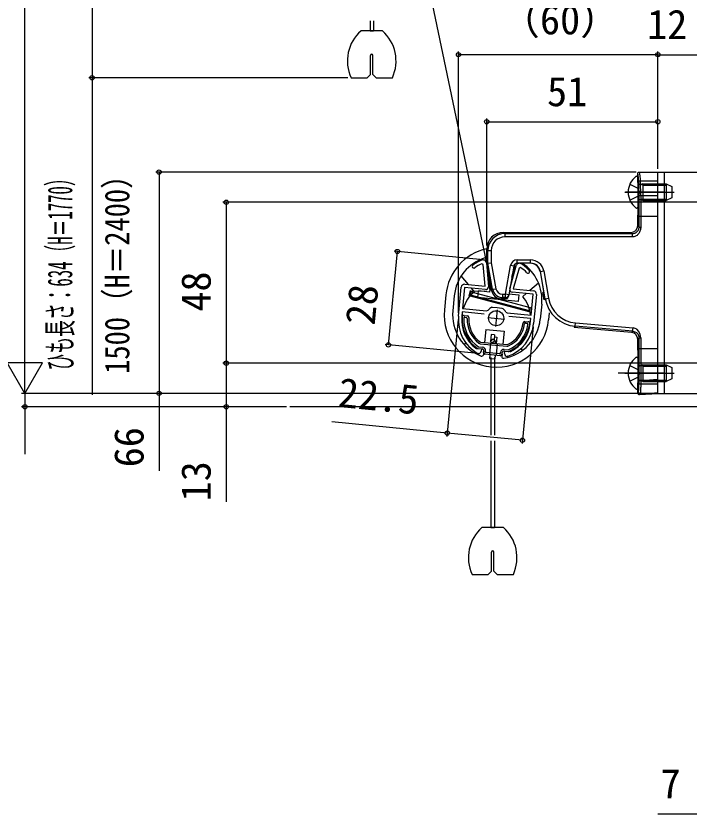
# Model space of a CAD drawing. Units: millimetres, scale not verified. Extents: x -525 to 525, y -783 to 778.
# Drawn here: x -285.3 to -84.7, y 49.7 to 287.7 of the extents above; entities that cross this region are included whole.
import ezdxf
from ezdxf.enums import TextEntityAlignment as Align

# ---------------------------------------------------------------- set-up
doc = ezdxf.new("R2010")
doc.units = ezdxf.units.MM
doc.header["$LTSCALE"] = 4
for name, color, linetype in [('0-2_YKK_11', 7, 'Continuous'), ('0-4_YKK_12', 2, 'Continuous'), ('0-5_YKK_13', 4, 'Continuous'), ('0-6_YKK_D', 6, 'Continuous')]:
    doc.layers.add(name, color=color, linetype=linetype)
doc.styles.add('ＭＳ ゴシック', font='')
doc.styles.get('ＭＳ ゴシック').set_extended_font_data('MS Gothic')

msp = doc.modelspace()

# ---------------------------------------------------------------- linework, layer by layer
at = {"layer": '0-2_YKK_11'}
for p, q in [((-145.056, 214.07), (-144.495, 206.949)), ((-138.1, 206.333), (-136.191, 213.216)), ((-153.42, 198.125), (-152.586, 206.784)), ((-130.19, 204.628), (-131.023, 195.968)), ((-141.934, 200.032), (-142.413, 195.055)), ((-144.662, 197.784), (-139.685, 197.304))]:
    msp.add_line(p, q, dxfattribs=at)
for points in [[(-146.208, 214.98), (-146.073, 214.998), (-145.957, 214.987)], [(-151.495, 207.684), (-145.511, 207.108), (-146.018, 213.553), (-146.439, 213.803)], [(-134.885, 212.691), (-135.345, 212.525), (-137.073, 206.295), (-131.089, 205.719)], [(-135.132, 213.945), (-135.016, 213.933), (-134.887, 213.89)], [(-145.369, 206.09), (-151.591, 206.689), (-152.194, 200.418), (-145.025, 199.727), (-144.587, 199.912)], [(-139.353, 199.408), (-138.958, 199.143), (-131.789, 198.453), (-131.185, 204.724), (-137.406, 205.323)], [(-143.52, 200.803), (-143.234, 200.861), (-141.867, 200.729), (-140.5, 200.598), (-140.231, 200.486)], [(-145.749, 198.792), (-152.29, 199.422), (-152.424, 198.029)], [(-132.019, 196.064), (-131.885, 197.457), (-138.426, 198.087)], [(-148.287, 188.633), (-148.135, 188.574), (-146.568, 188.423), (-146.635, 187.726)], [(-147.508, 187.007), (-147.584, 187.014), (-147.705, 187.053)], [(-139.667, 187.055), (-139.6, 187.752), (-138.033, 187.601), (-137.873, 187.63)], [(-138.746, 186.19), (-138.872, 186.175), (-138.948, 186.182)]]:
    msp.add_lwpolyline(points, dxfattribs=at)
for centre, radius, start, end in [((-141.65, 203.019), 12.8, 110.86283, 125.66927), ((-146.053, 213.991), 1, 4.50001, 84.49999), ((-148.822, 213.011), 0.5, 125.66927, 305.66929), ((-141.65, 203.019), 11.8, 113.94529, 125.66926), ((-135.228, 212.949), 1, 84.50001, 164.49999), ((-141.644, 203.018), 12.8, 43.33073, 58.13717), ((-141.644, 203.018), 11.8, 43.33074, 55.05471), ((-132.696, 211.459), 0.5, 223.33071, 43.33073), ((-151.591, 206.689), 1, 84.50001, 174.49999), ((-145.293, 206.886), 0.8, 264.50003, 4.50001), ((-137.33, 206.119), 0.8, 164.49999, 264.49997), ((-131.185, 204.724), 1, 354.50001, 84.49999), ((-141.855, 197.724), 3.5, 118.40126, 141.30433), ((-142.452, 197.782), 3.5, 27.69567, 50.59874), ((-141.973, 197.022), 11.5, 174.50001, 240.10425), ((-141.973, 197.022), 10.5, 174.5, 233.03302), ((-142.471, 197.07), 11.5, 288.89575, 354.49999), ((-142.471, 197.07), 10.5, 295.96698, 354.5), ((-147.432, 187.803), 0.8, 264.50001, 354.49999), ((-138.871, 186.979), 0.8, 174.50001, 264.49999)]:
    msp.add_arc(centre, radius, start, end, dxfattribs=at)
at = {"layer": '0-4_YKK_12'}
msp.add_line((100, 171.149), (-203.714, 171.149), dxfattribs=at)
at = {"layer": '0-5_YKK_13'}
for p, q in [((-175.7, 360.65), (-145.057, 213.932)), ((-179.781, 286.2), (-179.781, 283.279)), ((-178.781, 286.2), (-178.781, 283.279)), ((-176.094, 283.279), (-182.468, 283.279)), ((-179.781, 283.279), (-178.781, 283.279)), ((-179.631, 270.279), (-179.631, 275.929)), ((-178.931, 270.279), (-178.931, 275.929)), ((-185.44, 269.279), (-180.631, 269.279)), ((-180.631, 269.279), (-179.631, 270.279)), ((-178.931, 270.279), (-177.931, 269.279)), ((-177.931, 269.279), (-173.122, 269.279)), ((-100, 238.399), (-100, 240.649)), ((-99.499, 241.149), (-94, 241.149)), ((-94, 234.149), (-94, 241.149)), ((-94, 175.149), (-94, 241.149)), ((-94, 241.149), (-74, 241.149)), ((-92, 175.149), (-92, 241.149)), ((-100.455, 239.899), (-100.356, 239.899)), ((-94, 238.399), (-100, 238.399)), ((-99.856, 230.899), (-99.856, 239.399)), ((-102.367, 237.499), (-99.951, 236.294)), ((-99.342, 235.149), (-99.951, 236.294)), ((-99.832, 230.649), (-99.832, 235.649)), ((-98.456, 237.216), (-99.379, 237.41)), ((-98.456, 237.649), (-99.051, 237.433)), ((-98.456, 237.649), (-98.456, 232.649)), ((-98.456, 237.649), (-92.456, 237.649)), ((-98.456, 237.216), (-92.456, 237.216)), ((-94, 237.649), (-92, 237.649)), ((-94, 237.399), (-92, 237.399)), ((-92.456, 237.649), (-91.556, 237.649)), ((-92.456, 237.216), (-91.556, 237.216)), ((-91.556, 237.649), (-89.856, 236.849)), ((-91.556, 237.649), (-91.556, 232.649)), ((-89.856, 236.849), (-89.856, 233.449)), ((-103.856, 235.149), (-89.156, 235.149)), ((-92, 235.149), (-103.623, 235.149)), ((-102.367, 232.799), (-99.951, 234.004)), ((-99.342, 235.149), (-99.951, 234.004)), ((-99.601, 234.149), (-99.101, 234.149)), ((-99.601, 224.746), (-99.601, 234.149)), ((-99.101, 234.149), (-99.101, 224.746)), ((-99.101, 234.149), (-94, 234.149)), ((-94, 179.34), (-94, 234.149)), ((-89.856, 233.449), (-91.556, 232.649)), ((-98.456, 233.082), (-99.379, 232.889)), ((-98.456, 232.649), (-99.051, 232.866)), ((-98.456, 233.082), (-92.456, 233.082)), ((-98.456, 232.649), (-92.456, 232.649)), ((-94, 232.899), (-92, 232.899)), ((-94, 232.649), (-92, 232.649)), ((-92.456, 233.082), (-91.556, 233.082)), ((-92.456, 232.649), (-91.556, 232.649)), ((-100.455, 230.399), (-100.356, 230.399)), ((-100, 225.149), (-100, 227.899)), ((-94, 227.899), (-100, 227.899)), ((-100, 225.146), (-99.601, 224.746)), ((-140.009, 223.149), (-139.639, 222.779)), ((-140, 223.149), (-102, 223.149)), ((-139.639, 222.779), (-101.626, 222.779)), ((-139.639, 222.779), (-139.639, 221.781)), ((-101.626, 221.781), (-139.639, 221.781)), ((-101.626, 222.779), (-101.996, 223.149)), ((-144.629, 217.788), (-145, 218.159)), ((-144.629, 217.788), (-143.631, 217.788)), ((-143.631, 217.788), (-143.631, 214.069)), ((-135.923, 214.949), (-131.95, 214.949)), ((-131.95, 213.949), (-131.95, 214.949)), ((-144.629, 213.982), (-145, 213.949)), ((-144.629, 213.982), (-143.631, 214.069)), ((-143.631, 214.069), (-142.273, 206.368)), ((-139.405, 204.718), (-137.892, 213.297)), ((-136.908, 213.123), (-138.42, 204.545)), ((-136.908, 213.123), (-137.892, 213.297)), ((-137.488, 209.828), (-136.376, 213.841)), ((-150.45, 207.583), (-152.604, 210.197)), ((-144.096, 206.269), (-144.46, 210.888)), ((-129.101, 211.469), (-128.057, 205.552)), ((-128.986, 211.469), (-129.101, 211.469)), ((-128.986, 211.469), (-128.003, 211.643)), ((-127.556, 203.359), (-128.986, 211.47)), ((-128.003, 211.643), (-126.573, 203.532)), ((-129.52, 207.975), (-132.134, 205.82)), ((-150.266, 204.223), (-149.841, 205.807)), ((-149.841, 205.657), (-145.588, 205.76)), ((-148.694, 205.453), (-149.55, 206.492)), ((-144.183, 205.373), (-147.418, 205.684)), ((-144.096, 206.269), (-144.183, 205.373)), ((-143.567, 205.824), (-143.256, 206.195)), ((-143.256, 206.195), (-142.273, 206.368)), ((-140.307, 204.718), (-139.405, 204.718)), ((-140.307, 204.718), (-140.307, 203.72)), ((-138.42, 204.545), (-139.405, 204.718)), ((-139.405, 203.72), (-139.405, 204.718)), ((-133.226, 204.92), (-134.265, 204.064)), ((-157.175, 204.514), (-157.606, 200.035)), ((-154.686, 204.274), (-155.118, 199.795)), ((-132.377, 199.429), (-150.266, 204.223)), ((-140.307, 203.72), (-140.618, 203.349)), ((-139.47, 203.349), (-140.614, 203.349)), ((-139.405, 203.72), (-140.307, 203.72)), ((-139.47, 203.349), (-139.405, 203.72)), ((-138.42, 204.545), (-138.485, 204.176)), ((-127.872, 203.014), (-127.556, 203.359)), ((-127.556, 203.359), (-126.573, 203.532)), ((-128.607, 201.763), (-129.038, 197.284)), ((-151.738, 198.367), (-150.743, 198.271)), ((-151.48, 197.84), (-151.081, 197.801)), ((-126.341, 199.21), (-126.55, 197.044)), ((-133.623, 196.623), (-132.628, 196.527)), ((-133.381, 196.097), (-132.982, 196.059)), ((-118.509, 196.143), (-101.365, 194.643)), ((-145.256, 194.224), (-145.63, 190.342)), ((-145.256, 194.224), (-139.781, 193.697)), ((-139.781, 193.697), (-140.155, 189.815)), ((-118.596, 195.149), (-118.912, 194.804)), ((-101.826, 193.309), (-118.898, 194.803)), ((-101.822, 193.309), (-101.452, 193.649)), ((-150.083, 191.024), (-150.402, 190.761)), ((-146.864, 190.461), (-138.921, 189.696)), ((-143.676, 192.696), (-143.867, 190.705)), ((-143.096, 191.341), (-143.867, 190.705)), ((-143.39, 190.126), (-143.867, 190.705)), ((-142.68, 192.6), (-143.676, 192.696)), ((-142.619, 190.762), (-143.39, 190.126)), ((-142.619, 190.762), (-143.096, 191.341)), ((-142.68, 192.6), (-142.832, 191.022)), ((-142.327, 190.734), (-142.619, 190.762)), ((-142.395, 190.031), (-142.327, 190.734)), ((-99.601, 191.686), (-100, 191.32)), ((-100, 188.399), (-100, 191.317)), ((-99.601, 179.028), (-99.601, 191.686)), ((-99.101, 191.686), (-99.101, 179.028)), ((-151.174, 190.124), (-151.722, 189.673)), ((-147.57, 188.52), (-146.319, 188.399)), ((-147.473, 189.013), (-146.271, 188.897)), ((-146.912, 189.963), (-138.969, 189.198)), ((-143.888, 190.174), (-144.223, 186.693)), ((-143.639, 190.15), (-143.615, 190.399)), ((-142.395, 190.031), (-143.39, 190.126)), ((-141.897, 189.983), (-142.232, 186.501)), ((-139.801, 188.274), (-138.6, 188.158)), ((-134.303, 187.996), (-134.754, 188.543)), ((-94, 188.399), (-100, 188.399)), ((-145.869, 187.861), (-145.982, 186.685)), ((-145.917, 187.358), (-145.869, 187.854)), ((-140.988, 186.381), (-145.467, 186.813)), ((-145.391, 187.609), (-145.372, 187.806)), ((-141.239, 186.908), (-145.121, 187.282)), ((-144.08, 185.572), (-143.974, 186.669)), ((-143.728, 185.849), (-143.728, 162.714)), ((-142.728, 185.849), (-142.728, 162.714)), ((-142.481, 186.525), (-142.587, 185.428)), ((-140.911, 187.178), (-140.892, 187.374)), ((-140.443, 186.824), (-140.507, 186.158)), ((-140.442, 186.831), (-140.395, 187.326)), ((-139.849, 187.776), (-138.599, 187.656)), ((-100.455, 185.899), (-100.356, 185.899)), ((-144.08, 185.572), (-142.587, 185.428)), ((-102.367, 183.499), (-99.951, 182.294)), ((-99.856, 176.899), (-99.856, 185.399)), ((-99.832, 180.649), (-99.832, 185.649)), ((-98.456, 183.216), (-99.379, 183.41)), ((-98.456, 183.649), (-99.051, 183.433)), ((-98.456, 183.649), (-98.456, 178.649)), ((-98.456, 183.649), (-92.456, 183.649)), ((-94, 183.649), (-92, 183.649)), ((-94, 183.399), (-92, 183.399)), ((-92.456, 183.649), (-91.556, 183.649)), ((-91.556, 183.649), (-89.856, 182.849)), ((-91.556, 183.649), (-91.556, 178.649)), ((-92, 181.149), (-105.787, 181.149)), ((-103.856, 181.149), (-89.156, 181.149)), ((-99.342, 181.149), (-99.951, 182.294)), ((-99.342, 181.149), (-99.951, 180.004)), ((-98.456, 183.216), (-92.456, 183.216)), ((-92.456, 183.216), (-91.556, 183.216)), ((-89.856, 182.849), (-89.856, 179.449)), ((-102.367, 178.799), (-99.951, 180.004)), ((-99.101, 179.028), (-99.601, 179.028)), ((-98.456, 179.082), (-99.379, 178.889)), ((-99.101, 179.028), (-94, 179.34)), ((-98.456, 178.649), (-99.051, 178.866)), ((-98.456, 179.082), (-92.456, 179.082)), ((-98.456, 178.649), (-92.456, 178.649)), ((-94, 175.348), (-94, 179.34)), ((-94, 178.899), (-92, 178.899)), ((-94, 178.649), (-92, 178.649)), ((-92.456, 179.082), (-91.556, 179.082)), ((-92.456, 178.649), (-91.556, 178.649)), ((-89.856, 179.449), (-91.556, 178.649)), ((-100.455, 176.399), (-100.356, 176.399)), ((-100, 175.313), (-100, 177.899)), ((-94, 177.899), (-100, 177.899)), ((-100, 175.313), (-99.802, 175.524)), ((-99.272, 175.025), (-99.47, 174.815)), ((-99.272, 175.025), (-94, 175.348)), ((-94, 175.302), (-94, 175.348)), ((-94, 175.211), (-94, 175.302)), ((-94, 175.149), (-74, 175.149)), ((-143.728, 160.945), (-143.728, 135.144)), ((-142.728, 160.945), (-142.728, 135.144)), ((-140.04, 135.144), (-146.415, 135.144)), ((-143.728, 135.144), (-142.728, 135.144)), ((-143.578, 122.144), (-143.578, 127.794)), ((-142.878, 122.144), (-142.878, 127.794)), ((-144.578, 121.144), (-143.578, 122.144)), ((-142.878, 122.144), (-141.878, 121.144)), ((-149.386, 121.144), (-144.578, 121.144)), ((-141.878, 121.144), (-137.069, 121.144))]:
    msp.add_line(p, q, dxfattribs=at)
for points in [[(-100, 240.649), (-99.932, 240.9), (-99.749, 241.082), (-99.499, 241.149)], [(-99.101, 224.746), (-99.11, 224.492), (-99.135, 224.238), (-99.179, 223.987), (-99.242, 223.741), (-99.325, 223.5), (-99.427, 223.266), (-99.548, 223.042), (-99.687, 222.828), (-99.842, 222.627), (-100.016, 222.44), (-100.207, 222.271), (-100.416, 222.124), (-100.639, 222.001), (-100.874, 221.904), (-101.12, 221.834), (-101.371, 221.794), (-101.626, 221.781)], [(-101.626, 222.779), (-101.414, 222.789), (-101.205, 222.821), (-101.002, 222.874), (-100.806, 222.946), (-100.619, 223.037), (-100.444, 223.145), (-100.281, 223.27), (-100.132, 223.411), (-99.998, 223.568), (-99.88, 223.74), (-99.781, 223.926), (-99.703, 224.121), (-99.646, 224.325), (-99.613, 224.534), (-99.601, 224.746)], [(-99.601, 224.746), (-99.524, 224.746), (-99.342, 224.746), (-99.101, 224.746)], [(-101.626, 222.779), (-101.626, 222.746), (-101.626, 222.668), (-101.626, 222.544), (-101.626, 222.379), (-101.626, 222.187), (-101.626, 221.982), (-101.626, 221.781)], [(-143.568, 205.828), (-145, 213.949), (-145, 218.149)], [(-143.256, 206.195), (-144.629, 213.982), (-144.629, 217.788)], [(-131.941, 213.949), (-135.923, 213.949), (-135.923, 214.949)], [(-138.373, 204.813), (-135.473, 204.534), (-135.665, 202.543), (-147.609, 203.693), (-147.418, 205.684)], [(-127.874, 203.028), (-128.269, 205.269), (-128.022, 205.248)], [(-101.452, 193.649), (-118.596, 195.149), (-118.509, 196.143)], [(-101.452, 193.649), (-101.438, 193.802), (-101.407, 194.163), (-101.365, 194.643)], [(-101.452, 193.649), (-100.846, 193.504), (-100.389, 193.247), (-100.008, 192.877), (-99.717, 192.365), (-99.601, 191.686)], [(-99.101, 191.686), (-99.251, 192.748), (-99.659, 193.604), (-100.31, 194.27), (-100.766, 194.51), (-101.365, 194.643)], [(-142.741, 191.973), (-141.964, 191.898), (-142.146, 190.007)], [(-99.601, 191.686), (-99.584, 191.686), (-99.545, 191.686), (-99.483, 191.686), (-99.401, 191.686), (-99.305, 191.686), (-99.202, 191.686), (-99.101, 191.686)], [(-99.802, 175.524), (-99.78, 175.564), (-99.759, 175.639), (-99.739, 175.748), (-99.719, 175.891), (-99.7, 176.064), (-99.683, 176.267), (-99.666, 176.5), (-99.652, 176.756), (-99.639, 177.035), (-99.627, 177.335), (-99.618, 177.653), (-99.61, 177.982), (-99.605, 178.323), (-99.602, 178.673), (-99.601, 179.028)], [(-99.101, 179.028), (-99.099, 178.623), (-99.1, 178.222), (-99.102, 177.833), (-99.107, 177.457), (-99.113, 177.094), (-99.122, 176.751), (-99.133, 176.433), (-99.145, 176.14), (-99.16, 175.874), (-99.175, 175.643), (-99.193, 175.445), (-99.211, 175.282), (-99.231, 175.157), (-99.251, 175.072), (-99.272, 175.025)], [(-99.47, 174.815), (-94, 175.149), (-94, 175.211)], [(-94, 175.302), (-95, 175.241), (-95, 175.149), (-94, 175.211)]]:
    msp.add_lwpolyline(points, dxfattribs=at)
msp.add_lwpolyline([(-149.615, 205.415), (-132.035, 200.704), (-132.294, 199.739), (-149.874, 204.449)], close=True, dxfattribs=at)
msp.add_circle((-142.174, 197.544), 2.25, dxfattribs=at)
for centre, radius, start, end in [((-174.531, 274.279), 12, 131.40962, 204.62432), ((-184.031, 274.279), 12, 335.37568, 48.59038), ((-179.281, 275.929), 0.35, 0, 180), ((-96.956, 235.149), 5.9, 126.38156, 233.61844), ((-100.356, 239.399), 0.5, 0, 90), ((-99.256, 237.997), 0.6, 180, 289.96957), ((-100.356, 230.899), 0.5, 270, 0), ((-99.256, 232.302), 0.6, 70.03043, 180), ((-102, 225.149), 2, 270, 0), ((-140, 218.149), 5, 90, 180), ((-141.647, 203.019), 15.6, 102.40832, 174.5), ((-141.647, 203.019), 13.1, 106.81417, 174.5), ((-145.291, 215.08), 0.5, 54.32364, 106.81417), ((-135.923, 212.949), 2, 90, 170), ((-135.923, 212.949), 1, 90, 170), ((-141.647, 203.019), 13.1, 354.5, 56.55474), ((-131.941, 210.949), 3, 10, 90), ((-142.174, 197.544), 10.25, 129.5, 163.68047), ((-140.614, 206.349), 3, 190, 270), ((-139.47, 204.349), 1, 270, 350), ((-139.403, 204.719), 0.999, 269.91509, 349.95743), ((-142.174, 197.544), 10.25, 5.31953, 39.5), ((-142.078, 198.539), 15.6, 174.5, 354.5), ((-142.078, 198.539), 13.1, 174.5, 249.55234), ((-142.174, 197.544), 10.25, 172.98434, 219.5), ((-142.221, 197.049), 10.1, 175.09684, 237.12483), ((-151.786, 197.869), 0.5, 84.5, 175.09684), ((-142.221, 197.049), 9.6, 176.9651, 236.83553), ((-151.508, 197.541), 0.3, 84.5, 176.9651), ((-151.11, 197.503), 0.3, 357.07596, 84.5), ((-150.791, 197.773), 0.5, 355.16625, 84.5), ((-142.221, 197.049), 8.1, 175.16625, 233.73814), ((-142.221, 197.049), 8.6, 177.07596, 233.73814), ((-142.078, 198.539), 13.1, 279.44766, 354.5), ((-142.221, 197.049), 8.1, 295.26186, 353.83375), ((-142.221, 197.049), 9.6, 292.16447, 352.0349), ((-142.221, 197.049), 8.6, 295.26186, 351.92404), ((-142.221, 197.049), 10.1, 291.87517, 353.90316), ((-142.174, 197.544), 10.25, 309.5, 356.01566), ((-133.671, 196.125), 0.5, 84.5, 173.83375), ((-133.41, 195.798), 0.3, 84.5, 171.92404), ((-133.011, 195.76), 0.3, 352.0349, 84.5), ((-132.676, 196.029), 0.5, 353.90316, 84.5), ((-102, 191.316), 2, 0, 85), ((-146.835, 190.759), 0.3, 233.73814, 264.5), ((-147.541, 188.818), 0.3, 237.12483, 264.5), ((-146.835, 190.759), 0.8, 233.73814, 264.5), ((-146.367, 187.901), 0.5, 354.5, 84.5), ((-146.367, 187.901), 1, 354.5, 84.5), ((-139.897, 187.278), 1, 84.5, 174.5), ((-138.893, 189.995), 0.8, 264.5, 295.26186), ((-138.893, 189.995), 0.3, 264.5, 295.26186), ((-146.48, 186.733), 0.5, 249.55234, 354.5), ((-145.419, 187.31), 0.5, 174.5, 264.5), ((-145.092, 187.58), 0.3, 174.5, 264.5), ((-141.21, 187.207), 0.3, 264.5, 354.5), ((-140.94, 186.879), 0.5, 264.5, 354.5), ((-140.01, 186.11), 0.5, 174.5, 279.44766), ((-139.897, 187.278), 0.5, 84.5, 174.5), ((-138.57, 187.954), 0.3, 264.5, 291.87517), ((-96.956, 181.149), 5.9, 126.38156, 233.61844), ((-100.356, 185.399), 0.5, 0, 90), ((-99.256, 183.997), 0.6, 180, 289.96957), ((-99.256, 178.302), 0.6, 70.03043, 180), ((-100.356, 176.899), 0.5, 270, 0), ((-99.3, 175.526), 0.501, 180.26892, 273.23071), ((-138.478, 126.144), 12, 131.40962, 204.62432), ((-147.978, 126.144), 12, 335.37568, 48.59038), ((-143.228, 127.794), 0.35, 0, 180)]:
    msp.add_arc(centre, radius, start, end, dxfattribs=at)
for centre, major_axis, ratio, start_param, end_param in [((-99.998, 234.149), (0, 6.5), 0.061163, 6.015949, 6.2878814), ((-99.998, 234.149), (0, 6.5), 0.061163, 4.712389, 6.015949), ((-99.499, 234.149), (0, 7), 0.056794, 4.712389, 6.2831853), ((-100, 235.649), (0, 2.75), 0.061163, 4.712389, 6.2837191), ((-100, 230.649), (0, 2.75), 0.061163, 3.1410589, 4.712389), ((-139.624, 217.773), (3.543, -3.543), 0.997762, 2.358058, 3.9251274), ((-139.624, 217.773), (-2.839, 2.839), 0.99628, 5.4996506, 7.06672), ((-131.95, 210.949), (-4.008, 0), 0.998077, 3.3157967, 4.712389), ((-132.062, 210.949), (3.007, 0), 0.997536, 0.174204, 1.5707963), ((-140.301, 206.722), (1.93, 2.301), 0.998937, 2.445025, 3.8381603), ((-140.301, 206.722), (-1.29, -1.537), 0.996828, 5.5866177, 6.9797529), ((-128.076, 205.554), (-0.054, 0.306), 0.059094, 3.1256915, 4.6957273), ((-117.698, 205.123), (6.772, 7.39), 0.997631, 2.4885246, 3.7946607), ((-117.698, 205.123), (-6.098, -6.655), 0.997041, 5.6301173, 6.9362533), ((-100, 185.649), (0, 2.75), 0.061163, 4.712389, 6.2837191), ((-100, 180.649), (0, 2.75), 0.061163, 3.1410589, 4.712389), ((-99.499, 175.315), (-0.344, -0.365), 0.996047, 5.4700992, 7.0980281)]:
    msp.add_ellipse(centre, major_axis=major_axis, ratio=ratio, start_param=start_param, end_param=end_param, dxfattribs=at)
at = {"layer": '0-6_YKK_D'}
for p, q in [((-282.639, 185.649), (-282.639, 386.35)), ((-153.42, 199.125), (-153.42, 277.149)), ((-94, 276.149), (-153.42, 276.149)), ((-94, 242.149), (-94, 277.149)), ((-94, 242.149), (-94, 277.149)), ((-94, 276.149), (-82, 276.149)), ((-186.44, 269.279), (-263.639, 269.279)), ((-144.999, 219.254), (-144.999, 257.149)), ((-94, 242.149), (-94, 257.149)), ((-144.999, 256.149), (-94, 256.149)), ((-100.499, 241.149), (-243.639, 241.149)), ((-80.556, 232.149), (-223.639, 232.149)), ((-222.639, 232.149), (-222.639, 184.149)), ((-174.307, 189.587), (-171.623, 217.458)), ((-147.068, 215.094), (-172.619, 217.554)), ((-153.516, 197.129), (-156.868, 162.311)), ((-282.639, 175.149), (-282.639, 193.336)), ((-131.119, 194.973), (-134.472, 160.155)), ((-148.579, 187.11), (-175.303, 189.683)), ((-282.639, 175.149), (-287.889, 184.243)), ((-277.389, 184.243), (-287.889, 184.243)), ((-282.639, 175.149), (-277.389, 184.243)), ((-209.714, 184.149), (-223.639, 184.149)), ((-80.9, 184.149), (-223.639, 184.149)), ((-229.714, 175.149), (-283.639, 175.149)), ((-95, 175.149), (-283.639, 175.149)), ((-229.714, 175.149), (-243.639, 175.149)), ((-204.714, 171.149), (-283.639, 171.149)), ((-204.714, 171.149), (-223.639, 171.149))]:
    msp.add_line(p, q, dxfattribs=at)
for points in [[(-262.639, 302.605), (-262.639, 269.279), (-262.639, 174.737)], [(-242.639, 241.149), (-242.639, 175.149), (-242.639, 152.054)], [(-222.639, 184.149), (-222.639, 171.149), (-222.639, 142.775)], [(-282.639, 175.149), (-282.639, 171.149), (-282.639, 157.031)], [(-134.376, 161.15), (-156.772, 163.307), (-191.118, 166.614)], [(-74, 49.683), (-81, 49.683), (-94.027, 49.683)]]:
    msp.add_lwpolyline(points, dxfattribs=at)
for centre in [(-153.42, 276.149), (-94, 276.149), (-94, 276.149), (-262.639, 269.279), (-144.999, 256.149), (-94, 256.149), (-242.639, 241.149), (-222.639, 232.149), (-171.623, 217.458), (-174.307, 189.587), (-222.639, 184.149), (-222.639, 184.149), (-242.639, 175.149), (-282.639, 171.149), (-222.639, 171.149), (-156.772, 163.307), (-134.376, 161.15)]:
    msp.add_circle(centre, 0.637, dxfattribs=at)

# ---------------------------------------------------------------- texts
at = {"layer": '0-6_YKK_D', "style": 'ＭＳ ゴシック'}
for s, p in [('（60）', (-141.13, 279.581)), ('12', (-97.204, 278.149)), ('51', (-127.033, 258.149)), ('7', (-93.186, 51.683))]:
    msp.add_text(s, height=8.798, dxfattribs=at).set_placement(p, align=Align.BOTTOM_LEFT)
for s, width, p in [('ひも長さ：634（H＝1770）', 0.5, (-266.343, 181.988)), (' 1500（H＝2400）', 0.85, (-249.332, 176.737))]:
    msp.add_text(s, height=7.331, rotation=90, dxfattribs=dict(at, width=width)).set_placement(p, align=Align.BOTTOM_LEFT)
for s, rotation, p in [('48', 90, (-224.639, 199.524)), ('28', 84.5, (-175.796, 194.993)), ('22.5', 354.5, (-189.818, 168.498)), ('66', 90, (-244.639, 153.099)), ('13', 90, (-224.639, 142.934))]:
    msp.add_text(s, height=8.798, rotation=rotation, dxfattribs=at).set_placement(p, align=Align.BOTTOM_LEFT)

doc.saveas('drawing.dxf')
